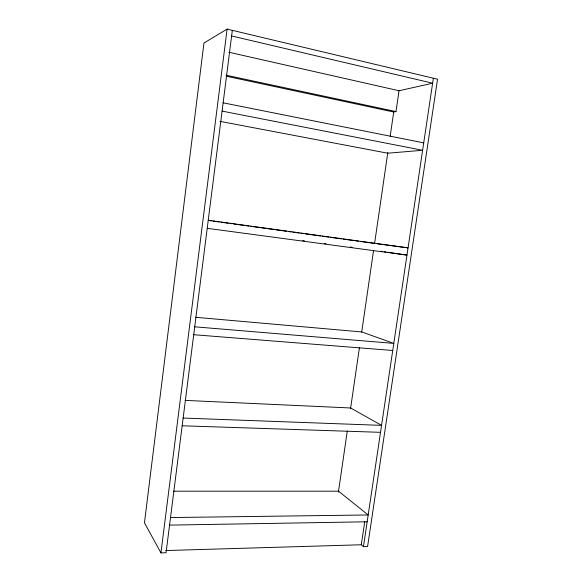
<?xml version="1.0" encoding="UTF-8"?>
<svg xmlns="http://www.w3.org/2000/svg" width="582" height="582" viewBox="0 0 582 582"><rect width="100%" height="100%" fill="white"/><g stroke="black" fill="none" stroke-linecap="round" stroke-linejoin="round"><path stroke-width="0.87" d="M232.334 30.344L166.052 552.74L160.945 552.9L227.104 29.1L437.548 79.203L367.584 546.556L363.452 546.68L361.298 544.759L165.739 550.55M338.404 492.146L347.294 431.036M350.568 408.564L359.458 347.454M361.677 332.177L373.579 250.398M374.626 243.211L387.83 152.44M390.18 136.268L393.716 111.999L395.993 111.599L399.026 90.748L432.622 83.211L231.621 35.96M361.298 544.759L364.725 521.748M363.452 546.68L433.372 78.206M227.104 29.1L203.947 43.032L144.452 522.811L160.945 552.9M169.558 525.124L367.169 521.778M170.519 517.558L368.188 514.961L338.542 491.201L173.669 491.193M182.159 425.784L380.519 432.324M183.141 418.051L381.559 425.369L350.655 407.975L185.069 400.387M193.719 334.708L392.734 350.488M194.723 326.815L393.796 343.402L361.713 331.944L195.501 317.285M377.231 243.8L408.047 247.867L208.24 220.236M302.698 240.621L304.495 240.861M324.239 243.516L326.036 243.756M350.277 247.008L352.074 247.255M207.214 228.319L406.971 255.098L387.656 252.232M208.472 220.505L211.171 220.876M212.968 221.124L219.254 221.989M221.044 222.237L228.231 223.233M230.028 223.481L231.818 223.728M233.615 223.975L236.314 224.346M238.103 224.594L244.389 225.467M246.186 225.714L248.878 226.085M250.675 226.333L265.945 228.442M267.735 228.69L274.02 229.555M275.817 229.803L286.591 231.294M288.388 231.541L291.08 231.912M292.877 232.16L299.163 233.033M300.959 233.28L303.651 233.651M305.448 233.899L320.711 236.008M322.508 236.256L328.794 237.121M330.591 237.369L341.365 238.86M343.162 239.107L353.936 240.599M355.733 240.846L358.425 241.217M360.222 241.465L374.59 243.451M380.635 251.191L382.396 251.453M384.149 251.708L385.902 251.97M219.923 121.347L387.721 153.204L422.612 150.28L222.091 111.111M223.139 102.818L423.718 142.874M226.354 76.235L393.716 111.999M226.005 75.187L395.993 111.599M228.908 52.242L399.026 90.748"/></g></svg>
